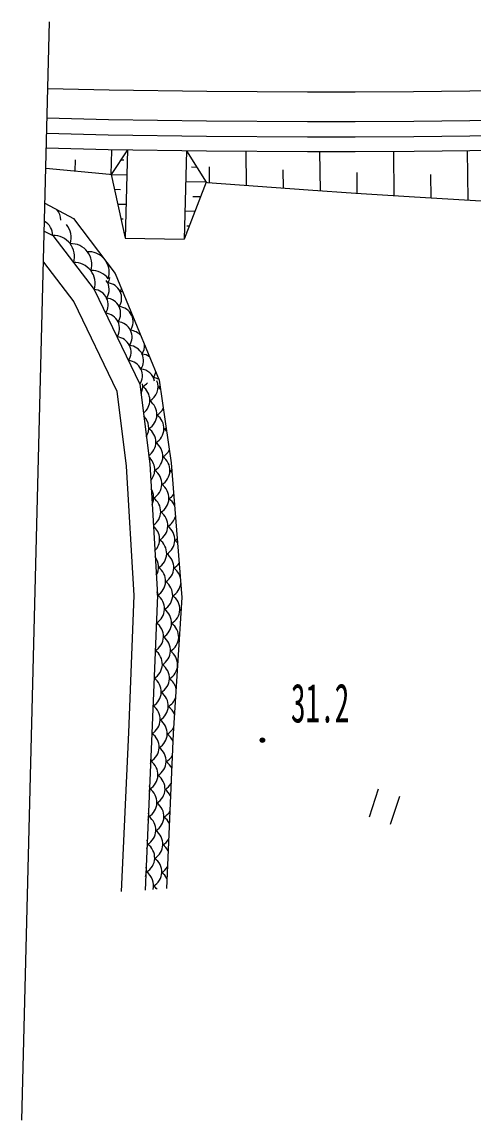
# Model space of a CAD drawing. Units: millimetres, scale not verified. Extents: x 39750 to 680000, y 20000 to 380250.
# Drawn here: x 63429 to 78710, y 242620 to 279818 of the extents above; entities that cross this region are included whole.
import ezdxf
from ezdxf.enums import TextEntityAlignment as Align

# ---------------------------------------------------------------- set-up
doc = ezdxf.new("R2010")
doc.units = ezdxf.units.MM
doc.header["$LTSCALE"] = 1000
doc.layers.add('M-BGD', color=7, linetype='Continuous', lineweight=25)
doc.layers.add('M-BMK-OTRS', color=5, linetype='Continuous', lineweight=25)
doc.styles.add('ＭＳ ゴシック', font='')
doc.styles.get('ＭＳ ゴシック').set_extended_font_data('MS Gothic')

msp = doc.modelspace()

# ---------------------------------------------------------------- linework, layer by layer
at = {"layer": 'M-BGD'}
for p, q in [((64301, 277569), (66384, 277518)), ((66384, 277518), (69696, 277468)), ((76697, 277458), (80885, 277507)), ((69696, 277468), (73103, 277447)), ((73103, 277447), (74712, 277448)), ((74712, 277448), (76697, 277458)), ((64276, 276569), (66364, 276518)), ((66364, 276518), (69685, 276468)), ((69685, 276468), (73101, 276447)), ((73101, 276447), (74715, 276448)), ((74715, 276448), (76705, 276457)), ((76705, 276457), (80901, 276507)), ((64263, 276049), (66354, 275998)), ((66354, 275998), (69680, 275948)), ((69680, 275948), (73099, 275927)), ((73099, 275927), (74716, 275928)), ((74716, 275928), (76709, 275938)), ((76709, 275938), (80909, 275987)), ((64251, 275549), (66344, 275498)), ((66344, 275498), (69675, 275448)), ((67001, 275488), (66447, 274656)), ((66447, 274656), (66475, 275464)), ((67001, 275488), (66928, 272489)), ((69001, 275458), (68927, 272459)), ((69001, 275458), (69670, 274386)), ((69675, 275448), (73098, 275427)), ((71034, 274283), (71021, 275440)), ((73098, 275427), (74717, 275428)), ((73537, 274099), (73521, 275427)), ((74717, 275428), (76714, 275438)), ((76039, 273934), (76021, 275434)), ((76714, 275438), (80917, 275487)), ((78541, 273787), (78521, 275459)), ((65228, 274769), (65241, 275147)), ((66775, 275148), (66884, 275145)), ((69353, 274893), (69170, 274898)), ((69783, 274377), (69777, 274912)), ((64234, 274862), (66390, 274661)), ((66390, 274661), (66447, 274656)), ((66447, 274656), (66928, 272489)), ((66447, 274656), (66981, 274643)), ((72286, 274190), (72278, 274811)), ((74788, 274014), (74780, 274721)), ((77290, 273858), (77281, 274651)), ((66559, 274153), (66763, 274148)), ((69670, 274386), (68927, 272459)), ((69670, 274386), (68975, 274403)), ((69670, 274386), (69710, 274382)), ((69710, 274382), (73124, 274127)), ((69479, 273890), (69221, 273896)), ((73124, 274127), (74740, 274017)), ((74740, 274017), (76732, 273890)), ((76732, 273890), (79792, 273716)), ((64204, 273683), (65179, 273157)), ((66670, 273650), (66956, 273643)), ((65179, 273157), (66589, 271294)), ((66782, 273147), (66863, 273145)), ((69288, 273395), (68951, 273403)), ((64181, 272733), (64471, 272581)), ((69097, 272899), (69018, 272901)), ((64471, 272581), (65874, 270756)), ((66928, 272489), (68927, 272459)), ((64154, 271681), (65189, 270334)), ((66589, 271294), (68081, 267682)), ((65874, 270756), (67424, 267544)), ((65189, 270334), (66646, 267316)), ((67424, 267544), (67756, 264847)), ((68081, 267682), (68480, 264887)), ((66646, 267316), (66959, 264774)), ((68480, 264887), (68846, 260319)), ((66959, 264774), (67217, 260391)), ((67756, 264847), (68018, 260399)), ((67217, 260391), (67034, 255746)), ((68018, 260399), (67833, 255712)), ((68846, 260319), (68554, 255711)), ((67034, 255746), (66795, 250358)), ((67833, 255712), (67598, 250411)), ((68554, 255711), (68326, 250459)), ((75497, 253829), (75188, 252878)), ((75918, 252640), (76227, 253591))]:
    msp.add_line(p, q, dxfattribs=at)
for radius in [75, 65.6, 56.3, 46.9, 37.5, 28.2, 18.8, 9.4]:
    msp.add_circle((71575, 255488), radius, dxfattribs=at)
for centre, radius, start, end in [((64215, 273113), 527, 358.7545, 41.7209), ((63944, 272593), 527, 358.7545, 62.3316), ((64393, 272521), 700, 342.303, 38.9261), ((64505, 271882), 700, 342.303, 92.7814), ((65095, 271609), 700, 342.303, 92.7814), ((65684, 271336), 700, 43.3902, 92.7814), ((65207, 270969), 700, 342.303, 92.7814), ((65684, 271336), 700, 342.303, 30.8602), ((65796, 270696), 700, 37.0488, 92.7814), ((65866, 270752), 518, 326.3087, 36.7835), ((66289, 270461), 518, 326.3087, 85.2062), ((65902, 271264), 518, 326.3087, 348.1721), ((65831, 270240), 518, 326.3087, 85.2062), ((66254, 269949), 518, 326.3087, 85.2062), ((66712, 270171), 518, 74.9083, 85.2062), ((66325, 270973), 518, 326.3087, 337.5803), ((66676, 269658), 518, 326.3087, 85.2062), ((66218, 269437), 518, 326.3087, 85.2062), ((66641, 269146), 518, 326.3087, 85.2062), ((67064, 268856), 518, 40.4426, 85.2062), ((66606, 268634), 518, 326.3087, 85.2062), ((67029, 268343), 518, 326.3087, 85.2062), ((67064, 268856), 518, 326.3087, 4.4551), ((66993, 267831), 518, 326.3087, 85.2062), ((67451, 268053), 518, 54.0533, 85.2062), ((67416, 267541), 518, 12.0775, 85.2062), ((67451, 268053), 518, 326.3087, 350.8444), ((66967, 267481), 555, 333.1723, 8.5062), ((67244, 267940), 555, 300.0479, 321.9844), ((67207, 267003), 555, 307.5058, 55.4321), ((67483, 267461), 555, 300.0479, 21.5582), ((67839, 267250), 518, 63.6603, 85.2062), ((67760, 267919), 555, 300.0479, 308.9875), ((67723, 266982), 555, 43.277, 55.4321), ((67446, 266524), 555, 300.0479, 55.4321), ((67723, 266982), 555, 300.0479, 332.9413), ((67170, 266065), 555, 328.2669, 45.768), ((67686, 266045), 555, 300.0479, 55.4321), ((67409, 265586), 555, 304.1915, 55.4321), ((67963, 266503), 555, 300.0479, 308.8841), ((67926, 265566), 555, 43.431, 55.4321), ((67649, 265108), 555, 300.0479, 55.4321), ((67926, 265566), 555, 300.0479, 332.7874), ((67372, 264649), 555, 318.6737, 50.1972), ((67888, 264629), 555, 300.0479, 55.4321), ((67612, 264170), 555, 300.0479, 55.4321), ((68165, 265087), 555, 300.0479, 306.9991), ((68128, 264150), 555, 47.0657, 55.4321), ((67852, 263691), 555, 300.0479, 55.4321), ((67335, 263712), 555, 334.6481, 32.1142), ((68128, 264150), 555, 300.0479, 322.1071), ((67575, 263233), 555, 303.1613, 55.4321), ((68091, 263213), 555, 24.6974, 55.4321), ((67815, 262754), 555, 300.0479, 55.4321), ((68091, 263213), 555, 300.0479, 344.4754), ((67538, 262296), 555, 314.8976, 51.8648), ((68054, 262275), 555, 300.0479, 55.4321), ((67777, 261817), 555, 300.0479, 55.4321), ((68331, 262734), 555, 300.0479, 309.8663), ((68294, 261796), 555, 43.4102, 55.4321), ((67501, 261358), 555, 329.3769, 37.3854), ((68017, 261338), 555, 300.0479, 55.4321), ((67741, 260879), 555, 300.0479, 55.4321), ((68294, 261796), 555, 300.0479, 325.7626), ((68257, 260859), 555, 15.8951, 55.4321), ((67980, 260401), 555, 300.0479, 55.4321), ((68257, 260859), 555, 300.0479, 353.2778), ((67704, 259942), 555, 300.0479, 55.4321), ((67464, 260421), 555, 357.74, 9.0224), ((68220, 259922), 555, 300.0479, 55.4321), ((67943, 259463), 555, 300.0479, 55.4321), ((68497, 260380), 555, 300.0479, 305.8499), ((68460, 259443), 555, 49.8294, 55.4321), ((67666, 259005), 555, 300.0479, 55.4321), ((68183, 258984), 555, 300.0479, 55.4321), ((67906, 258526), 555, 300.0479, 55.4321), ((67630, 258067), 555, 300.0479, 55.4321), ((68146, 258047), 555, 300.0479, 55.4321), ((67869, 257589), 555, 300.0479, 55.4321), ((67593, 257130), 555, 300.0479, 55.4321), ((68109, 257110), 555, 12.6964, 55.4321), ((67832, 256651), 555, 300.0479, 55.4321), ((68109, 257110), 555, 300.0479, 340.0418), ((67556, 256193), 555, 300.0479, 55.4321), ((68072, 256172), 555, 19.5553, 55.4321), ((67795, 255714), 555, 300.0479, 55.4321), ((67519, 255255), 555, 300.0479, 55.4321), ((68072, 256172), 555, 300.0479, 333.1828), ((68035, 255235), 555, 23.7604, 55.4321), ((67758, 254777), 555, 300.0479, 55.4321), ((67242, 254797), 555, 350.0976, 4.8242), ((68035, 255235), 555, 300.0479, 331.2709), ((67482, 254318), 555, 300.0479, 55.4321), ((67998, 254298), 555, 24.6054, 55.4321), ((67721, 253839), 555, 300.0479, 55.4321), ((67445, 253381), 555, 300.0479, 55.4321), ((67205, 253860), 555, 347.0442, 7.8775), ((67998, 254298), 555, 300.0479, 330.426), ((67961, 253361), 555, 25.4266, 55.4321), ((67684, 252902), 555, 300.0479, 55.4321), ((67168, 252922), 555, 344.6959, 10.2259), ((67961, 253361), 555, 300.0479, 329.6047), ((67408, 252443), 555, 300.0479, 55.4321), ((67924, 252423), 555, 26.2263, 55.4321), ((67647, 251965), 555, 300.0479, 55.4321), ((67371, 251506), 555, 300.0479, 55.4321), ((67131, 251985), 555, 342.7117, 12.21), ((67924, 252423), 555, 300.0479, 328.805), ((67887, 251486), 555, 27.006, 55.4321), ((67610, 251027), 555, 300.0479, 55.4321), ((67094, 251048), 555, 340.96, 13.9618), ((67887, 251486), 555, 300.0479, 328.0253), ((67334, 250569), 555, 345.3692, 55.4321), ((67850, 250548), 555, 27.7674, 55.4321), ((67573, 250090), 555, 38.7887, 55.4321)]:
    msp.add_arc(centre, radius, start, end, dxfattribs=at)
at = {"layer": 'M-BMK-OTRS'}
msp.add_line((63429, 242620), (64357, 279818), dxfattribs=at)

# ---------------------------------------------------------------- texts
at = {"layer": 'M-BGD', "style": 'ＭＳ ゴシック', "width": 0.55}
msp.add_text('31.2', height=1320, dxfattribs=at).set_placement((72541, 255692), align=Align.BOTTOM_LEFT)

doc.saveas('drawing.dxf')
